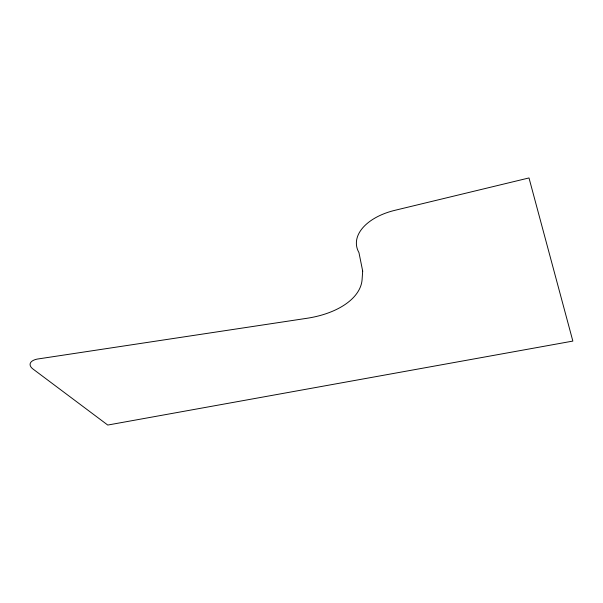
<?xml version="1.0" encoding="UTF-8"?>
<svg xmlns="http://www.w3.org/2000/svg" width="603" height="603" viewBox="0 0 603 603"><rect width="100%" height="100%" fill="white"/><g stroke="black" fill="none" stroke-linecap="round" stroke-linejoin="round"><path stroke-width="0.9" d="M362.682 271.079L362.094 279.521A74.666 41.743 -0.1 0 1 306.806 318.309L37.047 359.109A16.341 7.364 7.4 0 0 33.059 369.074L107.764 425.055L572.85 341.087L528.997 177.945L394.837 210.334A53.773 31.318 -6 0 0 358.951 252.589L362.682 271.079"/></g></svg>
